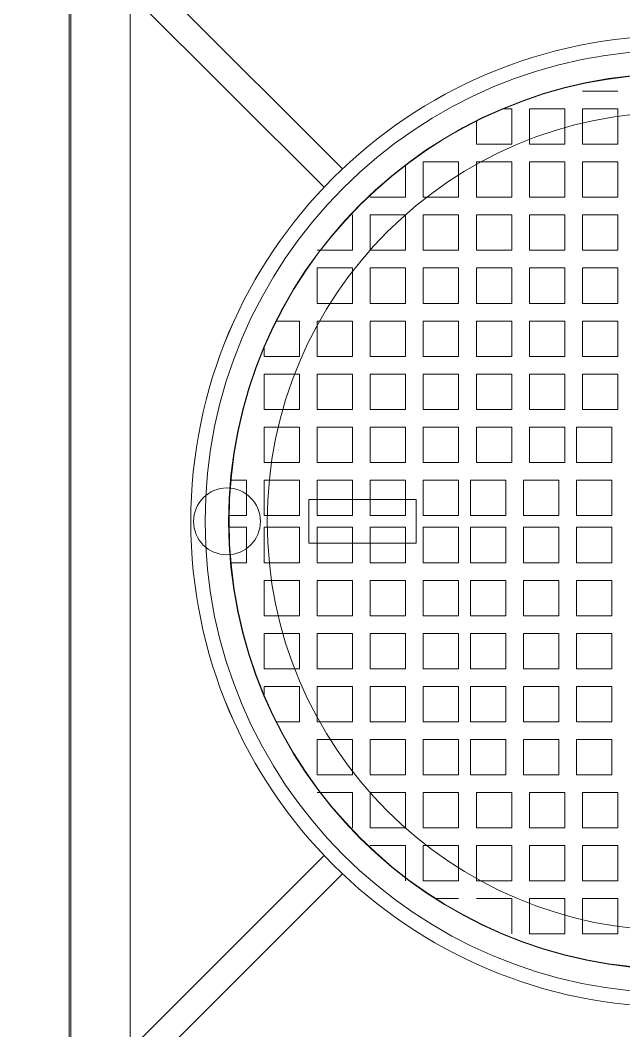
# Model space of a CAD drawing. Header units: millimetres. Extents: x -24439 to 198341, y -52871 to 149926.
# Drawn here: x 92743 to 93239, y 19816 to 20648 of the extents above; entities that cross this region are included whole.
import ezdxf

# ---------------------------------------------------------------- set-up
doc = ezdxf.new("R2010")
doc.units = ezdxf.units.MM
doc.layers.add('G-IMPT', color=8, linetype='Continuous', lineweight=9)
doc.layers.add('M-EQPM', color=50, linetype='Continuous', lineweight=9)

# ---------------------------------------------------------------- blocks, each defined once
blk = doc.blocks.new('TKTC_NAP THAM BE XLNT_260130 - TKTC_XREF_260130_NAP THAM BE XLNT_dwg_TTT-HOOD ACCESS - TTT-HOOD ACCESS-1904605-MB BỂ XLNT 2 HẦM 1-3399785-TKCS_MB ĐỊNH VỊ CAO ĐỘ THIẾT KẾ')
at = {"layer": 'G-IMPT'}
blk.add_line((169.97, -310.96), (169.97, -311.04), dxfattribs=at)
at = {"layer": 'G-IMPT', "flags": 128}
for points in [[(58.81, 358.9), (88.81, 358.9)], [(88.81, 313.9), (58.81, 313.9), (58.81, 343.9), (88.81, 343.9), (88.81, 313.9), (58.81, 313.9), (58.81, 343.9), (88.81, 343.9), (88.81, 313.9), (58.81, 313.9), (58.81, 343.9), (88.81, 343.9), (88.81, 313.9), (58.81, 313.9), (58.81, 343.9), (88.81, 343.9)], [(133.81, 313.9), (133.81, 343.9), (103.81, 343.9), (103.81, 313.9), (133.81, 313.9), (133.81, 343.9), (103.81, 343.9), (103.81, 313.9), (133.81, 313.9), (103.81, 313.9), (103.81, 343.9), (133.81, 343.9), (133.81, 313.9), (103.81, 313.9), (103.81, 343.9), (133.81, 343.9)], [(156.79, 343.9), (148.81, 343.9), (148.81, 313.9), (178.81, 313.9), (178.81, 333.75), (178.81, 313.9), (148.81, 313.9), (148.81, 343.9), (156.79, 343.9), (148.81, 343.9), (148.81, 313.9), (178.81, 313.9), (178.81, 333.75), (178.81, 313.9), (148.81, 313.9), (148.81, 343.9)], [(88.81, 268.9), (88.81, 298.9), (58.81, 298.9), (58.81, 268.9), (88.81, 268.9), (88.81, 298.9), (58.81, 298.9), (58.81, 268.9), (88.81, 268.9), (58.81, 268.9), (58.81, 298.9), (88.81, 298.9), (88.81, 268.9), (58.81, 268.9), (58.81, 298.9), (88.81, 298.9), (88.81, 268.9), (58.81, 268.9), (58.81, 298.9), (88.81, 298.9)], [(133.81, 268.9), (133.81, 298.9), (103.81, 298.9), (103.81, 268.9), (133.81, 268.9), (133.81, 298.9), (103.81, 298.9), (103.81, 268.9), (133.81, 268.9), (133.81, 298.9), (103.81, 298.9), (103.81, 268.9), (133.81, 268.9), (103.81, 268.9), (103.81, 298.9), (133.81, 298.9), (133.81, 268.9), (103.81, 268.9), (103.81, 298.9), (133.81, 298.9), (133.81, 268.9), (103.81, 268.9), (103.81, 298.9), (133.81, 298.9)], [(178.81, 268.9), (178.81, 298.9), (148.81, 298.9), (148.81, 268.9), (178.81, 268.9), (178.81, 298.9), (148.81, 298.9), (148.81, 268.9), (178.81, 268.9), (178.81, 298.9), (148.81, 298.9), (148.81, 268.9), (178.81, 268.9), (148.81, 268.9), (148.81, 298.9), (178.81, 298.9), (178.81, 268.9), (148.81, 268.9), (148.81, 298.9), (178.81, 298.9), (178.81, 268.9), (148.81, 268.9), (148.81, 298.9), (178.81, 298.9)], [(223.81, 268.9), (223.81, 298.9), (193.81, 298.9), (193.81, 268.9), (223.81, 268.9), (223.81, 298.9), (193.81, 298.9), (193.81, 268.9), (223.81, 268.9), (223.81, 298.9), (193.81, 298.9), (193.81, 268.9), (223.81, 268.9), (193.81, 268.9), (193.81, 298.9), (223.81, 298.9)], [(88.81, 223.9), (58.81, 223.9), (58.81, 253.9), (88.81, 253.9), (88.81, 223.9), (58.81, 223.9), (58.81, 253.9), (88.81, 253.9), (88.81, 223.9), (58.81, 223.9), (58.81, 253.9), (88.81, 253.9)], [(133.81, 223.9), (103.81, 223.9), (103.81, 253.9), (133.81, 253.9), (133.81, 223.9), (103.81, 223.9), (103.81, 253.9), (133.81, 253.9), (133.81, 223.9), (103.81, 223.9), (103.81, 253.9), (133.81, 253.9), (133.81, 223.9), (103.81, 223.9), (103.81, 253.9), (133.81, 253.9)], [(178.81, 223.9), (148.81, 223.9), (148.81, 253.9), (178.81, 253.9), (178.81, 223.9), (148.81, 223.9), (148.81, 253.9), (178.81, 253.9), (178.81, 223.9), (148.81, 223.9), (148.81, 253.9), (178.81, 253.9), (178.81, 223.9), (148.81, 223.9), (148.81, 253.9), (178.81, 253.9)], [(223.81, 223.9), (193.81, 223.9), (193.81, 253.9), (223.81, 253.9), (223.81, 223.9), (193.81, 223.9), (193.81, 253.9), (223.81, 253.9), (223.81, 223.9), (193.81, 223.9), (193.81, 253.9), (223.81, 253.9)], [(268.81, 223.9), (238.81, 223.9), (238.81, 253.9), (268.81, 253.9), (268.81, 223.9), (238.81, 223.9), (238.81, 253.9), (268.81, 253.9)], [(283.81, 253.9), (283.81, 223.9), (313.81, 223.9), (283.81, 223.9), (283.81, 253.9), (283.81, 223.9), (313.81, 223.9), (283.81, 223.9)], [(88.81, 178.9), (58.81, 178.9), (58.81, 208.9), (88.81, 208.9), (88.81, 178.9), (58.81, 178.9), (58.81, 208.9), (88.81, 208.9), (88.81, 178.9), (58.81, 178.9), (58.81, 208.9), (88.81, 208.9), (88.81, 178.9), (58.81, 178.9), (58.81, 208.9), (88.81, 208.9)], [(133.81, 178.9), (133.81, 208.9), (103.81, 208.9), (103.81, 178.9), (133.81, 178.9), (133.81, 208.9), (103.81, 208.9), (103.81, 178.9), (133.81, 178.9), (133.81, 208.9), (103.81, 208.9), (103.81, 178.9), (133.81, 178.9), (133.81, 208.9), (103.81, 208.9), (103.81, 178.9), (133.81, 178.9), (133.81, 208.9), (103.81, 208.9), (103.81, 178.9), (133.81, 178.9), (133.81, 208.9), (103.81, 208.9), (103.81, 178.9), (133.81, 178.9), (103.81, 178.9), (103.81, 208.9), (133.81, 208.9), (133.81, 178.9), (103.81, 178.9), (103.81, 208.9), (133.81, 208.9)], [(178.81, 178.9), (148.81, 178.9), (148.81, 208.9), (178.81, 208.9), (178.81, 178.9), (148.81, 178.9), (148.81, 208.9), (178.81, 208.9), (178.81, 178.9), (148.81, 178.9), (148.81, 208.9), (178.81, 208.9), (178.81, 178.9), (148.81, 178.9), (148.81, 208.9), (178.81, 208.9)], [(223.81, 178.9), (223.81, 208.9), (193.81, 208.9), (193.81, 178.9), (223.81, 178.9), (223.81, 208.9), (193.81, 208.9), (193.81, 178.9), (223.81, 178.9), (223.81, 208.9), (193.81, 208.9), (193.81, 178.9), (223.81, 178.9), (223.81, 208.9), (193.81, 208.9), (193.81, 178.9), (223.81, 178.9), (223.81, 208.9), (193.81, 208.9), (193.81, 178.9), (223.81, 178.9), (223.81, 208.9), (193.81, 208.9), (193.81, 178.9), (223.81, 178.9), (193.81, 178.9), (193.81, 208.9), (223.81, 208.9), (223.81, 178.9), (193.81, 178.9), (193.81, 208.9), (223.81, 208.9)], [(268.81, 178.9), (238.81, 178.9), (238.81, 208.9), (268.81, 208.9), (268.81, 178.9), (238.81, 178.9), (238.81, 208.9), (268.81, 208.9), (268.81, 178.9), (238.81, 178.9), (238.81, 208.9), (268.81, 208.9), (268.81, 178.9), (238.81, 178.9), (238.81, 208.9), (268.81, 208.9)], [(313.81, 178.9), (313.81, 208.9), (283.81, 208.9), (283.81, 178.9), (313.81, 178.9), (313.81, 208.9), (283.81, 208.9), (283.81, 178.9), (313.81, 178.9), (313.81, 208.9), (283.81, 208.9), (283.81, 178.9), (313.81, 178.9), (313.81, 208.9), (283.81, 208.9), (283.81, 178.9), (313.81, 178.9), (313.81, 208.9), (283.81, 208.9), (283.81, 178.9), (313.81, 178.9), (283.81, 178.9), (283.81, 208.9), (313.81, 208.9)], [(88.81, 133.9), (58.81, 133.9), (58.81, 163.9), (88.81, 163.9), (88.81, 133.9), (58.81, 133.9), (58.81, 163.9), (88.81, 163.9)], [(133.81, 133.9), (103.81, 133.9), (103.81, 163.9), (133.81, 163.9), (133.81, 133.9), (103.81, 133.9), (103.81, 163.9), (133.81, 163.9), (133.81, 133.9), (103.81, 133.9), (103.81, 163.9), (133.81, 163.9), (133.81, 133.9), (103.81, 133.9), (103.81, 163.9), (133.81, 163.9), (133.81, 133.9), (103.81, 133.9), (103.81, 163.9), (133.81, 163.9), (133.81, 133.9), (103.81, 133.9), (103.81, 163.9), (133.81, 163.9), (133.81, 133.9), (103.81, 133.9), (103.81, 163.9), (133.81, 163.9), (133.81, 133.9), (103.81, 133.9), (103.81, 163.9), (133.81, 163.9)], [(178.81, 133.9), (148.81, 133.9), (148.81, 163.9), (178.81, 163.9), (178.81, 133.9), (148.81, 133.9), (148.81, 163.9), (178.81, 163.9)], [(223.81, 133.9), (193.81, 133.9), (193.81, 163.9), (223.81, 163.9), (223.81, 133.9), (193.81, 133.9), (193.81, 163.9), (223.81, 163.9), (223.81, 133.9), (193.81, 133.9), (193.81, 163.9), (223.81, 163.9), (223.81, 133.9), (193.81, 133.9), (193.81, 163.9), (223.81, 163.9), (223.81, 133.9), (193.81, 133.9), (193.81, 163.9), (223.81, 163.9), (223.81, 133.9), (193.81, 133.9), (193.81, 163.9), (223.81, 163.9), (223.81, 133.9), (193.81, 133.9), (193.81, 163.9), (223.81, 163.9), (223.81, 133.9), (193.81, 133.9), (193.81, 163.9), (223.81, 163.9)], [(268.81, 133.9), (238.81, 133.9), (238.81, 163.9), (268.81, 163.9), (268.81, 133.9), (238.81, 133.9), (238.81, 163.9), (268.81, 163.9)], [(313.81, 133.9), (313.81, 163.9), (283.81, 163.9), (283.81, 133.9), (313.81, 133.9), (313.81, 163.9), (283.81, 163.9), (283.81, 133.9), (313.81, 133.9), (283.81, 133.9), (283.81, 163.9), (313.81, 163.9), (313.81, 133.9), (283.81, 133.9), (283.81, 163.9), (313.81, 163.9)], [(348.66, 163.9), (328.81, 163.9), (328.81, 133.9), (358.81, 133.9), (358.81, 141.89), (358.81, 133.9), (328.81, 133.9), (328.81, 163.9), (348.66, 163.9), (328.81, 163.9), (328.81, 133.9), (358.81, 133.9), (358.81, 141.89), (358.81, 133.9), (328.81, 133.9), (328.81, 163.9)], [(88.81, 88.9), (58.81, 88.9), (58.81, 118.9), (88.81, 118.9), (88.81, 88.9), (58.81, 88.9), (58.81, 118.9), (88.81, 118.9), (88.81, 88.9), (58.81, 88.9), (58.81, 118.9), (88.81, 118.9)], [(133.81, 88.9), (133.81, 118.9), (103.81, 118.9), (103.81, 88.9), (133.81, 88.9), (133.81, 118.9), (103.81, 118.9), (103.81, 88.9), (133.81, 88.9), (133.81, 118.9), (103.81, 118.9), (103.81, 88.9), (133.81, 88.9), (103.81, 88.9), (103.81, 118.9), (133.81, 118.9)], [(178.81, 88.9), (178.81, 118.9), (148.81, 118.9), (148.81, 88.9), (178.81, 88.9), (178.81, 118.9), (148.81, 118.9), (148.81, 88.9), (178.81, 88.9), (178.81, 118.9), (148.81, 118.9), (148.81, 88.9), (178.81, 88.9), (148.81, 88.9), (148.81, 118.9), (178.81, 118.9)], [(223.81, 88.9), (223.81, 118.9), (193.81, 118.9), (193.81, 88.9), (223.81, 88.9), (223.81, 118.9), (193.81, 118.9), (193.81, 88.9), (223.81, 88.9), (193.81, 88.9), (193.81, 118.9), (223.81, 118.9)], [(268.81, 88.9), (268.81, 118.9), (238.81, 118.9), (238.81, 88.9), (268.81, 88.9), (268.81, 118.9), (238.81, 118.9), (238.81, 88.9), (268.81, 88.9), (268.81, 118.9), (238.81, 118.9), (238.81, 88.9), (268.81, 88.9), (238.81, 88.9), (238.81, 118.9), (268.81, 118.9)], [(313.81, 88.9), (313.81, 118.9), (283.81, 118.9), (283.81, 88.9), (313.81, 88.9), (313.81, 118.9), (283.81, 118.9), (283.81, 88.9), (313.81, 88.9), (313.81, 118.9), (283.81, 118.9), (283.81, 88.9), (313.81, 88.9), (313.81, 118.9), (283.81, 118.9), (283.81, 88.9), (313.81, 88.9), (313.81, 118.9), (283.81, 118.9), (283.81, 88.9), (313.81, 88.9), (283.81, 88.9), (283.81, 118.9), (313.81, 118.9)], [(358.81, 88.9), (358.81, 118.9), (328.81, 118.9), (328.81, 88.9), (358.81, 88.9), (328.81, 88.9), (328.81, 118.9), (358.81, 118.9), (358.81, 88.9), (328.81, 88.9), (328.81, 118.9), (358.81, 118.9), (358.81, 88.9), (328.81, 88.9), (328.81, 118.9), (358.81, 118.9), (358.81, 88.9), (328.81, 88.9), (328.81, 118.9), (358.81, 118.9), (358.81, 88.9), (328.81, 88.9), (328.81, 118.9), (358.81, 118.9)], [(93.81, 43.9), (93.81, 73.9), (63.81, 73.9), (63.81, 43.9), (93.81, 43.9), (93.81, 73.9), (63.81, 73.9), (63.81, 43.9), (93.81, 43.9), (93.81, 73.9), (63.81, 73.9), (63.81, 43.9), (93.81, 43.9), (63.81, 43.9), (63.81, 73.9), (93.81, 73.9)], [(133.81, 43.9), (133.81, 73.9), (103.81, 73.9), (103.81, 43.9), (133.81, 43.9), (133.81, 73.9), (103.81, 73.9), (103.81, 43.9), (133.81, 43.9), (103.81, 43.9), (103.81, 73.9), (133.81, 73.9), (133.81, 43.9), (103.81, 43.9), (103.81, 73.9), (133.81, 73.9)], [(178.81, 43.9), (148.81, 43.9), (148.81, 73.9), (178.81, 73.9), (178.81, 43.9), (148.81, 43.9), (148.81, 73.9), (178.81, 73.9), (178.81, 43.9), (148.81, 43.9), (148.81, 73.9), (178.81, 73.9), (178.81, 43.9), (148.81, 43.9), (148.81, 73.9), (178.81, 73.9)], [(223.81, 43.9), (193.81, 43.9), (193.81, 73.9), (223.81, 73.9), (223.81, 43.9), (193.81, 43.9), (193.81, 73.9), (223.81, 73.9)], [(268.81, 43.9), (238.81, 43.9), (238.81, 73.9), (268.81, 73.9), (268.81, 43.9), (238.81, 43.9), (238.81, 73.9), (268.81, 73.9)], [(313.81, 43.9), (313.81, 73.9), (283.81, 73.9), (283.81, 43.9), (313.81, 43.9), (313.81, 73.9), (283.81, 73.9), (283.81, 43.9), (313.81, 43.9), (283.81, 43.9), (283.81, 73.9), (313.81, 73.9), (313.81, 43.9), (283.81, 43.9), (283.81, 73.9), (313.81, 73.9)], [(358.81, 43.9), (358.81, 73.9), (328.81, 73.9), (328.81, 43.9), (358.81, 43.9), (358.81, 73.9), (328.81, 73.9), (328.81, 43.9), (358.81, 43.9), (358.81, 73.9), (328.81, 73.9), (328.81, 43.9), (358.81, 43.9), (328.81, 43.9), (328.81, 73.9), (358.81, 73.9)], [(93.81, -1.1), (63.81, -1.1), (63.81, 28.9), (93.81, 28.9), (93.81, -1.1), (63.81, -1.1), (63.81, 28.9), (93.81, 28.9)], [(138.81, -1.1), (108.81, -1.1), (108.81, 28.9), (138.81, 28.9), (138.81, -1.1), (108.81, -1.1), (108.81, 28.9), (138.81, 28.9)], [(183.81, -1.1), (153.81, -1.1), (153.81, 28.9), (183.81, 28.9), (183.81, -1.1), (153.81, -1.1), (153.81, 28.9), (183.81, 28.9)], [(223.81, -1.1), (223.81, 28.9), (193.81, 28.9), (193.81, -1.1), (223.81, -1.1), (223.81, 28.9), (193.81, 28.9), (193.81, -1.1), (223.81, -1.1), (193.81, -1.1), (193.81, 28.9), (223.81, 28.9), (223.81, -1.1), (193.81, -1.1), (193.81, 28.9), (223.81, 28.9)], [(268.81, -1.1), (238.81, -1.1), (238.81, 28.9), (268.81, 28.9), (268.81, -1.1), (238.81, -1.1), (238.81, 28.9), (268.81, 28.9), (268.81, -1.1), (238.81, -1.1), (238.81, 28.9), (268.81, 28.9)], [(313.81, -1.1), (283.81, -1.1), (283.81, 28.9), (313.81, 28.9), (313.81, -1.1), (283.81, -1.1), (283.81, 28.9), (313.81, 28.9), (313.81, -1.1), (283.81, -1.1), (283.81, 28.9), (313.81, 28.9), (313.81, -1.1), (283.81, -1.1), (283.81, 28.9), (313.81, 28.9)], [(358.81, -1.1), (328.81, -1.1), (328.81, 28.9), (358.81, 28.9), (358.81, -1.1), (328.81, -1.1), (328.81, 28.9), (358.81, 28.9), (358.81, -1.1), (328.81, -1.1), (328.81, 28.9), (358.81, 28.9), (358.81, -1.1), (328.81, -1.1), (328.81, 28.9), (358.81, 28.9)], [(387.19, 28.9), (373.81, 28.9), (373.81, -1.1), (388.78, -1.1), (373.81, -1.1), (373.81, 28.9), (387.19, 28.9), (373.81, 28.9), (373.81, -1.1), (388.78, -1.1), (373.81, -1.1), (373.81, 28.9)], [(93.81, -41.1), (63.81, -41.1), (63.81, -11.1), (93.81, -11.1), (93.81, -41.1), (63.81, -41.1), (63.81, -11.1), (93.81, -11.1), (93.81, -41.1), (63.81, -41.1), (63.81, -11.1), (93.81, -11.1), (93.81, -41.1), (63.81, -41.1), (63.81, -11.1), (93.81, -11.1), (93.81, -41.1), (63.81, -41.1), (63.81, -11.1), (93.81, -11.1), (93.81, -41.1), (63.81, -41.1), (63.81, -11.1), (93.81, -11.1), (93.81, -41.1), (63.81, -41.1), (63.81, -11.1), (93.81, -11.1), (93.81, -41.1), (63.81, -41.1), (63.81, -11.1), (93.81, -11.1), (93.81, -41.1), (63.81, -41.1), (63.81, -11.1), (93.81, -11.1), (93.81, -41.1), (63.81, -41.1), (63.81, -11.1), (93.81, -11.1), (93.81, -41.1), (63.81, -41.1), (63.81, -11.1), (93.81, -11.1)], [(138.81, -41.1), (108.81, -41.1), (108.81, -11.1), (138.81, -11.1), (138.81, -41.1), (108.81, -41.1), (108.81, -11.1), (138.81, -11.1), (138.81, -41.1), (108.81, -41.1), (108.81, -11.1), (138.81, -11.1), (138.81, -41.1), (108.81, -41.1), (108.81, -11.1), (138.81, -11.1), (138.81, -41.1), (108.81, -41.1), (108.81, -11.1), (138.81, -11.1), (138.81, -41.1), (108.81, -41.1), (108.81, -11.1), (138.81, -11.1), (138.81, -41.1), (108.81, -41.1), (108.81, -11.1), (138.81, -11.1), (138.81, -41.1), (108.81, -41.1), (108.81, -11.1), (138.81, -11.1), (138.81, -41.1), (108.81, -41.1), (108.81, -11.1), (138.81, -11.1), (138.81, -41.1), (108.81, -41.1), (108.81, -11.1), (138.81, -11.1), (138.81, -41.1), (108.81, -41.1), (108.81, -11.1), (138.81, -11.1)], [(183.81, -41.1), (153.81, -41.1), (153.81, -11.1), (183.81, -11.1), (183.81, -41.1), (153.81, -41.1), (153.81, -11.1), (183.81, -11.1), (183.81, -41.1), (153.81, -41.1), (153.81, -11.1), (183.81, -11.1), (183.81, -41.1), (153.81, -41.1), (153.81, -11.1), (183.81, -11.1), (183.81, -41.1), (153.81, -41.1), (153.81, -11.1), (183.81, -11.1), (183.81, -41.1), (153.81, -41.1), (153.81, -11.1), (183.81, -11.1), (183.81, -41.1), (153.81, -41.1), (153.81, -11.1), (183.81, -11.1), (183.81, -41.1), (153.81, -41.1), (153.81, -11.1), (183.81, -11.1), (183.81, -41.1), (153.81, -41.1), (153.81, -11.1), (183.81, -11.1), (183.81, -41.1), (153.81, -41.1), (153.81, -11.1), (183.81, -11.1), (183.81, -41.1), (153.81, -41.1), (153.81, -11.1), (183.81, -11.1)], [(223.81, -41.1), (193.81, -41.1), (193.81, -11.1), (223.81, -11.1)], [(268.81, -41.1), (238.81, -41.1), (238.81, -11.1), (268.81, -11.1), (268.81, -41.1), (238.81, -41.1), (238.81, -11.1), (268.81, -11.1)], [(313.81, -41.1), (313.81, -11.1), (283.81, -11.1), (283.81, -41.1), (313.81, -41.1), (313.81, -11.1), (283.81, -11.1), (283.81, -41.1), (313.81, -41.1), (313.81, -11.1), (283.81, -11.1), (283.81, -41.1), (313.81, -41.1), (283.81, -41.1), (283.81, -11.1), (313.81, -11.1)], [(358.81, -41.1), (358.81, -11.1), (328.81, -11.1), (328.81, -41.1), (358.81, -41.1), (358.81, -11.1), (328.81, -11.1), (328.81, -41.1), (358.81, -41.1), (358.81, -11.1), (328.81, -11.1), (328.81, -41.1), (358.81, -41.1), (328.81, -41.1), (328.81, -11.1), (358.81, -11.1)], [(388.78, -11.1), (373.81, -11.1), (373.81, -41.1), (387.19, -41.1), (373.81, -41.1), (373.81, -11.1), (388.78, -11.1), (373.81, -11.1), (373.81, -41.1), (387.19, -41.1), (373.81, -41.1), (373.81, -11.1)], [(93.81, -86.1), (93.81, -56.1), (63.81, -56.1), (63.81, -86.1), (93.81, -86.1), (93.81, -56.1), (63.81, -56.1), (63.81, -86.1), (93.81, -86.1), (93.81, -56.1), (63.81, -56.1), (63.81, -86.1), (93.81, -86.1), (93.81, -56.1), (63.81, -56.1), (63.81, -86.1), (93.81, -86.1), (63.81, -86.1), (63.81, -56.1), (93.81, -56.1), (93.81, -86.1), (63.81, -86.1), (63.81, -56.1), (93.81, -56.1), (93.81, -86.1), (63.81, -86.1), (63.81, -56.1), (93.81, -56.1), (93.81, -86.1), (63.81, -86.1), (63.81, -56.1), (93.81, -56.1)], [(138.81, -86.1), (138.81, -56.1), (108.81, -56.1), (108.81, -86.1), (138.81, -86.1), (138.81, -56.1), (108.81, -56.1), (108.81, -86.1), (138.81, -86.1), (138.81, -56.1), (108.81, -56.1), (108.81, -86.1), (138.81, -86.1), (138.81, -56.1), (108.81, -56.1), (108.81, -86.1), (138.81, -86.1), (108.81, -86.1), (108.81, -56.1), (138.81, -56.1), (138.81, -86.1), (108.81, -86.1), (108.81, -56.1), (138.81, -56.1), (138.81, -86.1), (108.81, -86.1), (108.81, -56.1), (138.81, -56.1), (138.81, -86.1), (108.81, -86.1), (108.81, -56.1), (138.81, -56.1)], [(183.81, -86.1), (183.81, -56.1), (153.81, -56.1), (153.81, -86.1), (183.81, -86.1), (183.81, -56.1), (153.81, -56.1), (153.81, -86.1), (183.81, -86.1), (183.81, -56.1), (153.81, -56.1), (153.81, -86.1), (183.81, -86.1), (183.81, -56.1), (153.81, -56.1), (153.81, -86.1), (183.81, -86.1), (153.81, -86.1), (153.81, -56.1), (183.81, -56.1), (183.81, -86.1), (153.81, -86.1), (153.81, -56.1), (183.81, -56.1), (183.81, -86.1), (153.81, -86.1), (153.81, -56.1), (183.81, -56.1), (183.81, -86.1), (153.81, -86.1), (153.81, -56.1), (183.81, -56.1)], [(223.81, -86.1), (193.81, -86.1), (193.81, -56.1), (223.81, -56.1), (223.81, -86.1), (193.81, -86.1), (193.81, -56.1), (223.81, -56.1), (223.81, -86.1), (193.81, -86.1), (223.81, -86.1), (193.81, -86.1)], [(268.81, -86.1), (238.81, -86.1), (238.81, -56.1), (268.81, -56.1), (268.81, -86.1), (238.81, -86.1), (238.81, -56.1), (268.81, -56.1), (268.81, -86.1), (238.81, -86.1), (238.81, -56.1), (268.81, -56.1)], [(313.81, -86.1), (313.81, -56.1), (283.81, -56.1), (283.81, -86.1), (313.81, -86.1), (313.81, -56.1), (283.81, -56.1), (283.81, -86.1), (313.81, -86.1), (313.81, -56.1), (283.81, -56.1), (283.81, -86.1), (313.81, -86.1), (313.81, -56.1), (283.81, -56.1), (283.81, -86.1), (313.81, -86.1), (283.81, -86.1), (283.81, -56.1), (313.81, -56.1)], [(358.81, -86.1), (328.81, -86.1), (328.81, -56.1), (358.81, -56.1), (358.81, -86.1), (328.81, -86.1), (328.81, -56.1), (358.81, -56.1), (358.81, -86.1), (328.81, -86.1), (328.81, -56.1), (358.81, -56.1), (358.81, -86.1), (328.81, -86.1), (328.81, -56.1), (358.81, -56.1), (358.81, -86.1), (328.81, -86.1), (328.81, -56.1), (358.81, -56.1), (358.81, -86.1), (328.81, -86.1), (328.81, -56.1), (358.81, -56.1)], [(93.81, -131.1), (63.81, -131.1), (63.81, -101.1), (93.81, -101.1), (93.81, -131.1), (63.81, -131.1), (63.81, -101.1), (93.81, -101.1), (93.81, -131.1), (63.81, -131.1), (63.81, -101.1), (93.81, -101.1), (93.81, -131.1), (63.81, -131.1), (63.81, -101.1), (93.81, -101.1), (93.81, -131.1), (63.81, -131.1), (63.81, -101.1), (93.81, -101.1), (93.81, -131.1), (63.81, -131.1), (63.81, -101.1), (93.81, -101.1), (93.81, -131.1), (63.81, -131.1), (63.81, -101.1), (93.81, -101.1), (93.81, -131.1), (63.81, -131.1), (63.81, -101.1), (93.81, -101.1)], [(138.81, -131.1), (138.81, -101.1), (108.81, -101.1), (108.81, -131.1), (138.81, -131.1), (138.81, -101.1), (108.81, -101.1), (108.81, -131.1), (138.81, -131.1), (138.81, -101.1), (108.81, -101.1), (108.81, -131.1), (138.81, -131.1), (138.81, -101.1), (108.81, -101.1), (108.81, -131.1), (138.81, -131.1), (138.81, -101.1), (108.81, -101.1), (108.81, -131.1), (138.81, -131.1), (138.81, -101.1), (108.81, -101.1), (108.81, -131.1), (138.81, -131.1), (138.81, -101.1), (108.81, -101.1), (108.81, -131.1), (138.81, -131.1), (108.81, -131.1), (108.81, -101.1), (138.81, -101.1)], [(183.81, -131.1), (183.81, -101.1), (153.81, -101.1), (153.81, -131.1), (183.81, -131.1), (183.81, -101.1), (153.81, -101.1), (153.81, -131.1), (183.81, -131.1), (183.81, -101.1), (153.81, -101.1), (153.81, -131.1), (183.81, -131.1), (183.81, -101.1), (153.81, -101.1), (153.81, -131.1), (183.81, -131.1), (183.81, -101.1), (153.81, -101.1), (153.81, -131.1), (183.81, -131.1), (183.81, -101.1), (153.81, -101.1), (153.81, -131.1), (183.81, -131.1), (183.81, -101.1), (153.81, -101.1), (153.81, -131.1), (183.81, -131.1), (153.81, -131.1), (153.81, -101.1), (183.81, -101.1)], [(223.81, -131.1), (193.81, -131.1), (193.81, -101.1), (223.81, -101.1), (223.81, -131.1), (193.81, -131.1), (193.81, -101.1), (223.81, -101.1), (223.81, -131.1), (193.81, -131.1), (193.81, -101.1), (223.81, -101.1), (223.81, -131.1), (193.81, -131.1), (193.81, -101.1), (223.81, -101.1), (223.81, -131.1), (193.81, -131.1), (193.81, -101.1), (223.81, -101.1), (223.81, -131.1), (193.81, -131.1), (193.81, -101.1), (223.81, -101.1), (223.81, -131.1), (193.81, -131.1), (193.81, -101.1), (223.81, -101.1), (223.81, -131.1), (193.81, -131.1), (193.81, -101.1), (223.81, -101.1)], [(268.81, -131.1), (268.81, -101.1), (238.81, -101.1), (238.81, -131.1), (268.81, -131.1), (268.81, -101.1), (238.81, -101.1), (238.81, -131.1), (268.81, -131.1), (268.81, -101.1), (238.81, -101.1), (238.81, -131.1), (268.81, -131.1), (268.81, -101.1), (238.81, -101.1), (238.81, -131.1), (268.81, -131.1), (268.81, -101.1), (238.81, -101.1), (238.81, -131.1), (268.81, -131.1), (268.81, -101.1), (238.81, -101.1), (238.81, -131.1), (268.81, -131.1), (268.81, -101.1), (238.81, -101.1), (238.81, -131.1), (268.81, -131.1), (238.81, -131.1), (238.81, -101.1), (268.81, -101.1)], [(313.81, -131.1), (313.81, -101.1), (283.81, -101.1), (283.81, -131.1), (313.81, -131.1), (283.81, -131.1), (283.81, -101.1), (313.81, -101.1), (313.81, -131.1), (283.81, -131.1), (283.81, -101.1), (313.81, -101.1)], [(358.81, -131.1), (358.81, -101.1), (328.81, -101.1), (328.81, -131.1), (358.81, -131.1), (328.81, -131.1), (328.81, -101.1), (358.81, -101.1), (358.81, -131.1), (328.81, -131.1), (328.81, -101.1), (358.81, -101.1), (358.81, -131.1), (328.81, -131.1), (328.81, -101.1), (358.81, -101.1)], [(93.81, -176.1), (93.81, -146.1), (63.81, -146.1), (63.81, -176.1), (93.81, -176.1), (93.81, -146.1), (63.81, -146.1), (63.81, -176.1), (93.81, -176.1), (93.81, -146.1), (63.81, -146.1), (63.81, -176.1), (93.81, -176.1), (93.81, -146.1), (63.81, -146.1), (63.81, -176.1), (93.81, -176.1), (93.81, -146.1), (63.81, -146.1), (63.81, -176.1), (93.81, -176.1), (93.81, -146.1), (63.81, -146.1), (63.81, -176.1), (93.81, -176.1), (93.81, -146.1), (63.81, -146.1), (63.81, -176.1), (93.81, -176.1), (63.81, -176.1), (63.81, -146.1), (93.81, -146.1), (93.81, -176.1), (63.81, -176.1), (63.81, -146.1), (93.81, -146.1)], [(138.81, -176.1), (108.81, -176.1), (108.81, -146.1), (138.81, -146.1), (138.81, -176.1), (108.81, -176.1), (108.81, -146.1), (138.81, -146.1), (138.81, -176.1), (108.81, -176.1), (108.81, -146.1), (138.81, -146.1), (138.81, -176.1), (108.81, -176.1), (108.81, -146.1), (138.81, -146.1), (138.81, -176.1), (108.81, -176.1), (108.81, -146.1), (138.81, -146.1), (138.81, -176.1), (108.81, -176.1), (108.81, -146.1), (138.81, -146.1), (138.81, -176.1), (108.81, -176.1), (108.81, -146.1), (138.81, -146.1), (138.81, -176.1), (108.81, -176.1), (108.81, -146.1), (138.81, -146.1), (138.81, -176.1), (108.81, -176.1), (108.81, -146.1), (138.81, -146.1)], [(183.81, -176.1), (153.81, -176.1), (153.81, -146.1), (183.81, -146.1), (183.81, -176.1), (153.81, -176.1), (153.81, -146.1), (183.81, -146.1), (183.81, -176.1), (153.81, -176.1), (153.81, -146.1), (183.81, -146.1), (183.81, -176.1), (153.81, -176.1), (153.81, -146.1), (183.81, -146.1), (183.81, -176.1), (153.81, -176.1), (153.81, -146.1), (183.81, -146.1), (183.81, -176.1), (153.81, -176.1), (153.81, -146.1), (183.81, -146.1), (183.81, -176.1), (153.81, -176.1), (153.81, -146.1), (183.81, -146.1), (183.81, -176.1), (153.81, -176.1), (153.81, -146.1), (183.81, -146.1), (183.81, -176.1), (153.81, -176.1), (153.81, -146.1), (183.81, -146.1)], [(223.81, -176.1), (223.81, -146.1), (193.81, -146.1), (193.81, -176.1), (223.81, -176.1), (223.81, -146.1), (193.81, -146.1), (193.81, -176.1), (223.81, -176.1), (193.81, -176.1), (193.81, -146.1), (223.81, -146.1), (223.81, -176.1), (193.81, -176.1), (193.81, -146.1), (223.81, -146.1), (223.81, -176.1), (193.81, -176.1), (193.81, -146.1), (223.81, -146.1), (223.81, -176.1), (193.81, -176.1), (193.81, -146.1), (223.81, -146.1), (223.81, -176.1), (193.81, -176.1), (193.81, -146.1), (223.81, -146.1), (223.81, -176.1), (193.81, -176.1), (193.81, -146.1), (223.81, -146.1), (223.81, -176.1), (193.81, -176.1), (193.81, -146.1), (223.81, -146.1), (223.81, -176.1), (193.81, -176.1), (193.81, -146.1), (223.81, -146.1), (223.81, -176.1), (193.81, -176.1), (193.81, -146.1), (223.81, -146.1), (223.81, -176.1), (193.81, -176.1), (193.81, -146.1), (223.81, -146.1)], [(268.81, -176.1), (238.81, -176.1), (238.81, -146.1), (268.81, -146.1), (268.81, -176.1), (238.81, -176.1), (238.81, -146.1), (268.81, -146.1), (268.81, -176.1), (238.81, -176.1), (238.81, -146.1), (268.81, -146.1), (268.81, -176.1), (238.81, -176.1), (238.81, -146.1), (268.81, -146.1), (268.81, -176.1), (238.81, -176.1), (238.81, -146.1), (268.81, -146.1), (268.81, -176.1), (238.81, -176.1), (238.81, -146.1), (268.81, -146.1), (268.81, -176.1), (238.81, -176.1), (238.81, -146.1), (268.81, -146.1), (268.81, -176.1), (238.81, -176.1), (238.81, -146.1), (268.81, -146.1), (268.81, -176.1), (238.81, -176.1), (238.81, -146.1), (268.81, -146.1), (268.81, -176.1), (238.81, -176.1), (238.81, -146.1), (268.81, -146.1)], [(313.81, -176.1), (283.81, -176.1), (283.81, -146.1), (313.81, -146.1), (313.81, -176.1), (283.81, -176.1), (283.81, -146.1), (313.81, -146.1), (313.81, -176.1), (283.81, -176.1), (283.81, -146.1), (313.81, -146.1), (313.81, -176.1), (283.81, -176.1), (283.81, -146.1), (313.81, -146.1)], [(358.81, -154.09), (358.81, -146.1), (328.81, -146.1), (328.81, -176.1), (348.66, -176.1), (328.81, -176.1), (328.81, -146.1), (358.81, -146.1), (358.81, -154.09), (358.81, -146.1), (328.81, -146.1), (328.81, -176.1), (348.66, -176.1), (328.81, -176.1), (328.81, -146.1), (358.81, -146.1)], [(93.81, -221.1), (63.81, -221.1), (63.81, -191.1), (93.81, -191.1), (93.81, -221.1), (63.81, -221.1), (63.81, -191.1), (93.81, -191.1), (93.81, -221.1), (63.81, -221.1), (63.81, -191.1), (93.81, -191.1), (93.81, -221.1), (63.81, -221.1), (63.81, -191.1), (93.81, -191.1)], [(138.81, -221.1), (108.81, -221.1), (108.81, -191.1), (138.81, -191.1), (138.81, -221.1), (108.81, -221.1), (108.81, -191.1), (138.81, -191.1), (138.81, -221.1), (108.81, -221.1), (108.81, -191.1), (138.81, -191.1), (138.81, -221.1), (108.81, -221.1), (108.81, -191.1), (138.81, -191.1)], [(183.81, -221.1), (153.81, -221.1), (153.81, -191.1), (183.81, -191.1), (183.81, -221.1), (153.81, -221.1), (153.81, -191.1), (183.81, -191.1), (183.81, -221.1), (153.81, -221.1), (153.81, -191.1), (183.81, -191.1), (183.81, -221.1), (153.81, -221.1), (153.81, -191.1), (183.81, -191.1)], [(223.81, -221.1), (223.81, -191.1), (193.81, -191.1), (193.81, -221.1), (223.81, -221.1), (223.81, -191.1), (193.81, -191.1), (193.81, -221.1), (223.81, -221.1), (223.81, -191.1), (193.81, -191.1), (193.81, -221.1), (223.81, -221.1), (223.81, -191.1), (193.81, -191.1), (193.81, -221.1), (223.81, -221.1), (223.81, -191.1), (193.81, -191.1), (193.81, -221.1), (223.81, -221.1), (223.81, -191.1), (193.81, -191.1), (193.81, -221.1), (223.81, -221.1), (223.81, -191.1), (193.81, -191.1), (193.81, -221.1), (223.81, -221.1), (223.81, -191.1), (193.81, -191.1), (193.81, -221.1), (223.81, -221.1), (193.81, -221.1), (193.81, -191.1), (223.81, -191.1), (223.81, -221.1), (193.81, -221.1), (193.81, -191.1), (223.81, -191.1), (223.81, -221.1), (193.81, -221.1), (193.81, -191.1), (223.81, -191.1), (223.81, -221.1), (193.81, -221.1), (193.81, -191.1), (223.81, -191.1), (223.81, -221.1), (193.81, -221.1), (193.81, -191.1), (223.81, -191.1), (223.81, -221.1), (193.81, -221.1), (193.81, -191.1), (223.81, -191.1), (223.81, -221.1), (193.81, -221.1), (193.81, -191.1), (223.81, -191.1), (223.81, -221.1), (193.81, -221.1), (193.81, -191.1), (223.81, -191.1)], [(268.81, -221.1), (238.81, -221.1), (238.81, -191.1), (268.81, -191.1), (268.81, -221.1), (238.81, -221.1), (238.81, -191.1), (268.81, -191.1), (268.81, -221.1), (238.81, -221.1), (238.81, -191.1), (268.81, -191.1), (268.81, -221.1), (238.81, -221.1), (238.81, -191.1), (268.81, -191.1), (268.81, -221.1), (238.81, -221.1), (238.81, -191.1), (268.81, -191.1), (268.81, -221.1), (238.81, -221.1), (238.81, -191.1), (268.81, -191.1), (268.81, -221.1), (238.81, -221.1), (238.81, -191.1), (268.81, -191.1), (268.81, -221.1), (238.81, -221.1), (238.81, -191.1), (268.81, -191.1), (268.81, -221.1), (238.81, -221.1), (238.81, -191.1), (268.81, -191.1), (268.81, -221.1), (238.81, -221.1), (238.81, -191.1), (268.81, -191.1)], [(313.81, -221.1), (313.81, -191.1), (283.81, -191.1), (283.81, -221.1), (313.81, -221.1), (283.81, -221.1), (283.81, -191.1), (313.81, -191.1), (313.81, -221.1), (283.81, -221.1), (283.81, -191.1), (313.81, -191.1), (313.81, -221.1), (283.81, -221.1), (283.81, -191.1), (313.81, -191.1), (313.81, -221.1), (283.81, -221.1), (283.81, -191.1), (313.81, -191.1), (313.81, -221.1), (283.81, -221.1), (283.81, -191.1), (313.81, -191.1)], [(88.81, -266.1), (58.81, -266.1), (58.81, -236.1), (88.81, -236.1), (88.81, -266.1), (58.81, -266.1), (58.81, -236.1), (88.81, -236.1), (88.81, -266.1), (58.81, -266.1), (58.81, -236.1), (88.81, -236.1), (88.81, -266.1), (58.81, -266.1), (58.81, -236.1), (88.81, -236.1), (88.81, -266.1), (58.81, -266.1), (58.81, -236.1), (88.81, -236.1), (88.81, -266.1), (58.81, -266.1), (58.81, -236.1), (88.81, -236.1), (88.81, -266.1), (58.81, -266.1), (58.81, -236.1), (88.81, -236.1), (88.81, -266.1), (58.81, -266.1), (58.81, -236.1), (88.81, -236.1), (88.81, -266.1), (58.81, -266.1), (58.81, -236.1), (88.81, -236.1), (88.81, -266.1), (58.81, -266.1), (58.81, -236.1), (88.81, -236.1), (88.81, -266.1), (58.81, -266.1), (58.81, -236.1), (88.81, -236.1)], [(133.81, -266.1), (133.81, -236.1), (103.81, -236.1), (103.81, -266.1), (133.81, -266.1), (133.81, -236.1), (103.81, -236.1), (103.81, -266.1), (133.81, -266.1), (133.81, -236.1), (103.81, -236.1), (103.81, -266.1), (133.81, -266.1), (133.81, -236.1), (103.81, -236.1), (103.81, -266.1), (133.81, -266.1), (133.81, -236.1), (103.81, -236.1), (103.81, -266.1), (133.81, -266.1), (133.81, -236.1), (103.81, -236.1), (103.81, -266.1), (133.81, -266.1), (133.81, -236.1), (103.81, -236.1), (103.81, -266.1), (133.81, -266.1), (133.81, -236.1), (103.81, -236.1), (103.81, -266.1), (133.81, -266.1), (133.81, -236.1), (103.81, -236.1), (103.81, -266.1), (133.81, -266.1), (133.81, -236.1), (103.81, -236.1), (103.81, -266.1), (133.81, -266.1), (103.81, -266.1), (103.81, -236.1), (133.81, -236.1), (133.81, -266.1), (103.81, -266.1), (103.81, -236.1), (133.81, -236.1)], [(178.81, -266.1), (148.81, -266.1), (148.81, -236.1), (178.81, -236.1), (178.81, -266.1), (148.81, -266.1), (148.81, -236.1), (178.81, -236.1), (178.81, -266.1), (148.81, -266.1), (148.81, -236.1), (178.81, -236.1), (178.81, -266.1), (148.81, -266.1), (148.81, -236.1), (178.81, -236.1), (178.81, -266.1), (148.81, -266.1), (148.81, -236.1), (178.81, -236.1), (178.81, -266.1), (148.81, -266.1), (148.81, -236.1), (178.81, -236.1)], [(223.81, -266.1), (223.81, -236.1), (193.81, -236.1), (193.81, -266.1), (223.81, -266.1), (223.81, -236.1), (193.81, -236.1), (193.81, -266.1), (223.81, -266.1), (193.81, -266.1), (193.81, -236.1), (223.81, -236.1), (223.81, -266.1), (193.81, -266.1), (193.81, -236.1), (223.81, -236.1), (223.81, -266.1), (193.81, -266.1), (193.81, -236.1), (223.81, -236.1), (223.81, -266.1), (193.81, -266.1), (193.81, -236.1), (223.81, -236.1), (223.81, -266.1), (193.81, -266.1), (193.81, -236.1), (223.81, -236.1), (223.81, -266.1), (193.81, -266.1), (193.81, -236.1), (223.81, -236.1), (223.81, -266.1), (193.81, -266.1), (193.81, -236.1), (223.81, -236.1), (223.81, -266.1), (193.81, -266.1), (193.81, -236.1), (223.81, -236.1), (223.81, -266.1), (193.81, -266.1), (193.81, -236.1), (223.81, -236.1), (223.81, -266.1), (193.81, -266.1), (193.81, -236.1), (223.81, -236.1)], [(268.81, -266.1), (238.81, -266.1), (238.81, -236.1), (268.81, -236.1), (268.81, -266.1), (238.81, -266.1), (238.81, -236.1), (268.81, -236.1), (268.81, -266.1), (238.81, -266.1), (238.81, -236.1), (268.81, -236.1), (268.81, -266.1), (238.81, -266.1), (238.81, -236.1), (268.81, -236.1), (268.81, -266.1), (238.81, -266.1), (238.81, -236.1), (268.81, -236.1), (268.81, -266.1), (238.81, -266.1), (238.81, -236.1), (268.81, -236.1), (268.81, -266.1), (238.81, -266.1), (238.81, -236.1), (268.81, -236.1), (268.81, -266.1), (238.81, -266.1), (238.81, -236.1), (268.81, -236.1)], [(313.81, -236.1), (283.81, -236.1), (283.81, -266.1), (283.81, -236.1), (313.81, -236.1), (283.81, -236.1), (283.81, -266.1), (283.81, -236.1)], [(133.81, -311.1), (133.81, -281.1), (103.81, -281.1), (103.81, -311.1), (133.81, -311.1), (133.81, -281.1), (103.81, -281.1), (103.81, -311.1), (133.81, -311.1), (103.81, -311.1), (133.81, -311.1), (103.81, -311.1), (133.81, -311.1), (103.81, -311.1), (103.81, -281.1), (133.81, -281.1), (133.81, -311.1), (103.81, -311.1), (103.81, -281.1), (133.81, -281.1)], [(178.81, -311.1), (178.81, -281.1), (148.81, -281.1), (148.81, -311.1), (178.81, -311.1), (178.81, -281.1), (148.81, -281.1), (148.81, -311.1), (178.81, -311.1), (178.81, -281.1), (148.81, -281.1), (148.81, -311.1), (178.81, -311.1), (178.81, -281.1), (148.81, -281.1), (148.81, -311.1), (178.81, -311.1), (148.81, -311.1), (178.81, -311.1), (148.81, -311.1)], [(223.81, -311.1), (193.81, -311.1), (193.81, -281.1), (223.81, -281.1), (223.81, -311.1), (193.81, -311.1), (193.81, -281.1), (223.81, -281.1), (223.81, -311.1), (193.81, -311.1), (193.81, -281.1), (223.81, -281.1), (223.81, -311.1), (193.81, -311.1), (193.81, -281.1), (223.81, -281.1), (223.81, -311.1), (193.81, -311.1), (193.81, -281.1), (223.81, -281.1), (223.81, -311.1), (193.81, -311.1), (193.81, -281.1), (223.81, -281.1), (223.81, -311.1), (193.81, -311.1), (193.81, -281.1), (223.81, -281.1), (223.81, -311.1), (193.81, -311.1), (193.81, -281.1), (223.81, -281.1), (223.81, -311.1), (193.81, -311.1), (193.81, -281.1), (223.81, -281.1), (223.81, -311.1), (193.81, -311.1), (193.81, -281.1), (223.81, -281.1), (223.81, -311.1), (193.81, -311.1), (193.81, -281.1), (223.81, -281.1), (223.81, -311.1), (193.81, -311.1), (193.81, -281.1), (223.81, -281.1)], [(268.81, -281.1), (238.81, -281.1), (238.81, -311.1), (238.81, -281.1), (268.81, -281.1), (238.81, -281.1), (238.81, -311.1), (238.81, -281.1)], [(88.81, -356.1), (88.81, -326.1), (58.81, -326.1), (58.81, -356.1), (88.81, -356.1), (58.81, -356.1), (58.81, -326.1), (88.81, -326.1), (88.81, -356.1), (58.81, -356.1), (58.81, -326.1), (88.81, -326.1), (88.81, -356.1), (58.81, -356.1), (58.81, -326.1), (88.81, -326.1)], [(133.81, -356.1), (133.81, -326.1), (103.81, -326.1), (103.81, -356.1), (133.81, -356.1), (103.81, -356.1), (103.81, -326.1), (133.81, -326.1), (133.81, -356.1), (103.81, -356.1), (103.81, -326.1), (133.81, -326.1), (133.81, -356.1), (103.81, -356.1), (103.81, -326.1), (133.81, -326.1)], [(178.81, -326.1), (148.81, -326.1), (148.81, -356.1), (148.81, -326.1), (178.81, -326.1), (148.81, -326.1), (148.81, -356.1), (148.81, -326.1)], [(213.75, -326.1), (193.81, -326.1)]]:
    blk.add_lwpolyline(points, close=True, dxfattribs=at)
for points in [[(268.81, 268.9), (238.81, 268.9), (238.81, 296.39)], [(88.81, -311.1), (88.81, -281.1), (58.81, -281.1), (58.81, -311.1), (88.81, -311.1), (88.81, -281.1), (58.81, -281.1), (58.81, -311.1), (88.81, -311.1), (88.81, -281.1), (58.81, -281.1), (58.81, -311.1), (88.81, -311.1), (58.81, -311.1), (88.81, -311.1), (58.81, -311.1)]]:
    blk.add_lwpolyline(points, dxfattribs=at)
at = {"layer": 'G-IMPT'}
for centre, radius in [((8.83, -6.08), 412.07), ((8.81, -6.1), 400), ((8.81, -6.1), 380)]:
    blk.add_circle(centre, radius, dxfattribs=at)
blk = doc.blocks.new('TKTC_NAP THAM BE XLNT_260130 - TKTC_XREF_260130_NAP THAM BE XLNT_dwg_NAP THAM-3399787-TKCS_MB ĐỊNH VỊ CAO ĐỘ THIẾT KẾ')
at = {"layer": 'G-IMPT'}
for p, q in [((585367.77, -154748.88), (585576.32, -154540.33)), ((585591.41, -154555.43), (585382.87, -154763.97)), ((585591.41, -155522.9), (585382.87, -155314.36)), ((585367.77, -155329.46), (585576.32, -155538))]:
    blk.add_line(p, q, dxfattribs=at)
at = {"layer": 'G-IMPT', "flags": 128}
for points in [[(584592.58, -155539.17), (585592.58, -155539.17), (585592.58, -154539.17), (584592.58, -154539.17)], [(585591.41, -154540.33), (584593.74, -154540.33), (584593.74, -155538), (585591.41, -155538)], [(585307.18, -155021.19), (585395.39, -155021.19), (585395.39, -155057.14), (585307.18, -155057.14)]]:
    blk.add_lwpolyline(points, close=True, dxfattribs=at)
at = {"layer": 'G-IMPT'}
for centre, radius in [((585092.58, -155039.17), 400), ((585092.58, -155039.17), 368.54), ((585092.58, -155039.17), 337.08), ((585462.8, -155039.17), 27.53)]:
    blk.add_circle(centre, radius, dxfattribs=at)
at = {"xscale": 0.9707134767847465, "yscale": 0.9707134767847465, "zscale": 0.9707134767847465}
blk.add_blockref('TKTC_NAP THAM BE XLNT_260130 - TKTC_XREF_260130_NAP THAM BE XLNT_dwg_TTT-HOOD ACCESS - TTT-HOOD ACCESS-1904605-MB BỂ XLNT 2 HẦM 1-3399785-TKCS_MB ĐỊNH VỊ CAO ĐỘ THIẾT KẾ', (585084, -155033.27), dxfattribs=at)
blk = doc.blocks.new('TKTC_NAP THAM BE XLNT_260130 - TKTC_XREF_260130_NAP THAM BE XLNT_dwg-3399784-TKCS_MB ĐỊNH VỊ CAO ĐỘ THIẾT KẾ')
at = {"layer": 'G-IMPT', "flags": 128}
for points in [[(90078.1, 14387.94), (89828.1, 14387.94), (89828.1, 19937.94), (90078.1, 19937.94)], [(90078.1, 19937.94), (91777.74, 19937.94), (91777.74, 14387.94), (90078.1, 14387.94)]]:
    blk.add_lwpolyline(points, close=True, dxfattribs=at)
at = {"extrusion": (0, 0, -1), "zscale": -1}
blk.add_blockref('TKTC_NAP THAM BE XLNT_260130 - TKTC_XREF_260130_NAP THAM BE XLNT_dwg_NAP THAM-3399787-TKCS_MB ĐỊNH VỊ CAO ĐỘ THIẾT KẾ', (-675620.68, 174425.48), dxfattribs=at)
blk = doc.blocks.new('TKTC_NAP THAM BE XLNT_260130 - NẮP THĂM BỂ XLNT-2335565-TKCS_MB ĐỊNH VỊ CAO ĐỘ THIẾT KẾ')
blk.add_blockref('TKTC_NAP THAM BE XLNT_260130 - TKTC_XREF_260130_NAP THAM BE XLNT_dwg-3399784-TKCS_MB ĐỊNH VỊ CAO ĐỘ THIẾT KẾ', (-83427.56, -14087.94))

msp = doc.modelspace()

# ---------------------------------------------------------------- block references
at = {"layer": 'M-EQPM'}
msp.add_blockref('TKTC_NAP THAM BE XLNT_260130 - NẮP THĂM BỂ XLNT-2335565-TKCS_MB ĐỊNH VỊ CAO ĐỘ THIẾT KẾ', (86182.56, 14936.64), dxfattribs=at)

doc.saveas('drawing.dxf')
